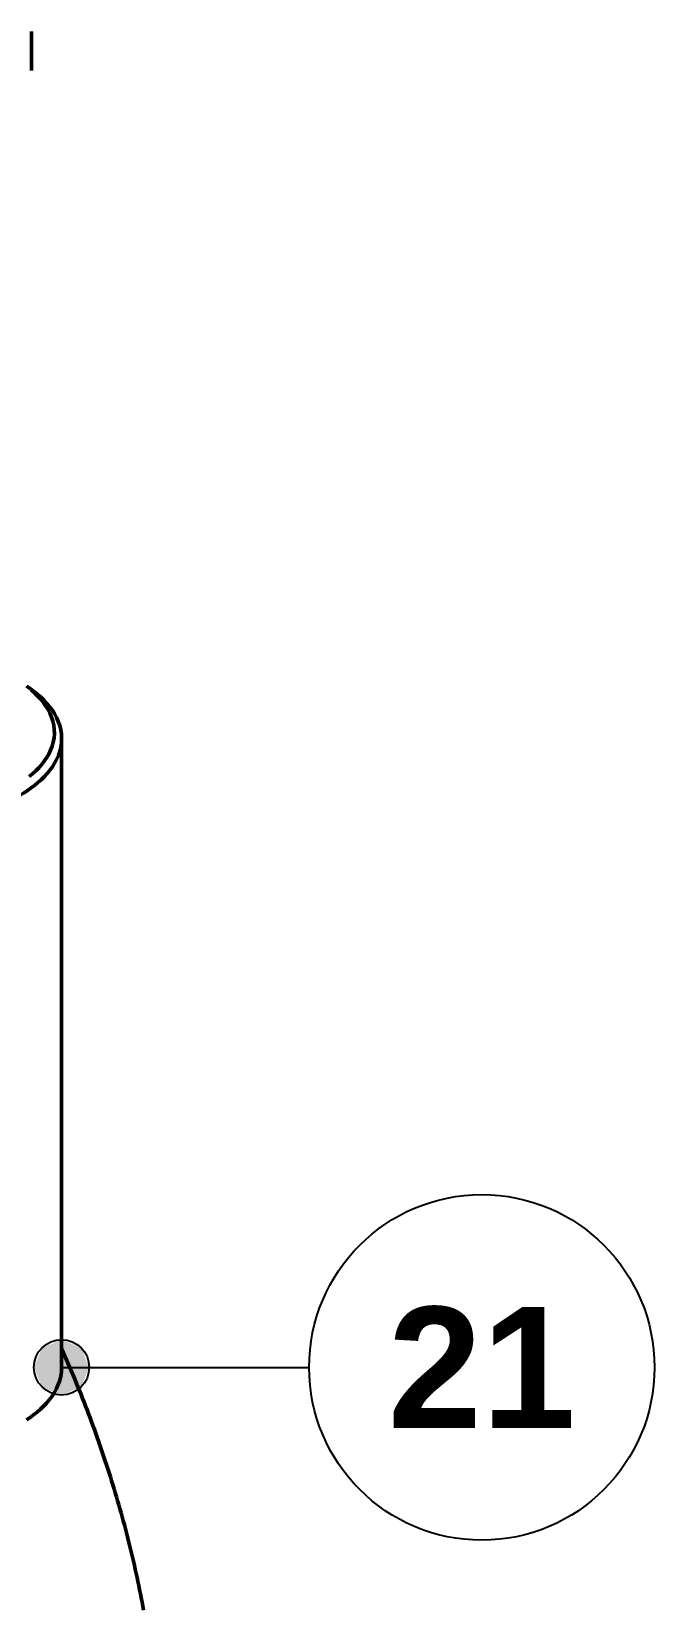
# Model space of a CAD drawing. Header units: millimetres. Extents: x 0 to 841, y 0 to 594.
# Drawn here: x 436.43 to 454.47, y 384.57 to 430.2 of the extents above; entities that cross this region are included whole.
import ezdxf
from ezdxf.enums import TextEntityAlignment as Align

# ---------------------------------------------------------------- set-up
doc = ezdxf.new("R2010")
doc.units = ezdxf.units.MM
for name, color, linetype, lineweight in [('ACH', 7, 'CONTINUOUS', 13), ('COTA', 7, 'CONTINUOUS', 25), ('FINA', 7, 'CONTINUOUS', 25), ('TXT', 7, 'CONTINUOUS', 25), ('VIS', 7, 'CONTINUOUS', 50)]:
    doc.layers.add(name, color=color, linetype=linetype, lineweight=lineweight)
doc.styles.add('STDB', font='LiberationSans-Bold.ttf')

msp = doc.modelspace()

# ---------------------------------------------------------------- hatches: boundary and pattern name
at = {"layer": 'ACH'}
h = msp.add_hatch(color=7, dxfattribs=at)
h.dxf.hatch_style = 1
h.paths.add_polyline_path([(438.103, 391.546), (437.869, 392.111), (437.303, 392.346), (436.738, 392.111), (436.503, 391.546), (436.738, 390.98), (437.303, 390.746), (437.869, 390.98)])

# ---------------------------------------------------------------- linework, layer by layer
at = {"layer": 'COTA'}
msp.add_line((437.303, 391.546), (444.471, 391.546), dxfattribs=at)
msp.add_circle((437.303, 391.546), 0.8, dxfattribs=at)
at = {"layer": 'FINA'}
msp.add_circle((449.471, 391.546), 5, dxfattribs=at)
at = {"layer": 'VIS'}
for points in [[(436.433, 430.078), (436.429, 430.198)], [(436.429, 429.956), (436.433, 430.078)], [(436.433, 430.078), (436.433, 429.194)], [(436.429, 429.073), (436.433, 429.194)], [(437.303, 409.738), (437.297, 409.865), (437.278, 409.991), (437.248, 410.114), (437.206, 410.235), (437.155, 410.351), (437.094, 410.462), (437.026, 410.569), (436.95, 410.672), (436.868, 410.769), (436.781, 410.861), (436.689, 410.949), (436.593, 411.033), (436.494, 411.112), (436.392, 411.187), (436.286, 411.259)], [(436.369, 408.642), (436.464, 408.721), (436.555, 408.804), (436.642, 408.892), (436.724, 408.984), (436.8, 409.082), (436.869, 409.184), (436.931, 409.29), (436.985, 409.402), (437.029, 409.517), (437.062, 409.636), (437.084, 409.757), (437.094, 409.88), (437.091, 410.004), (437.076, 410.126), (437.049, 410.247), (437.011, 410.364), (436.963, 410.478), (436.905, 410.587), (436.84, 410.692), (436.767, 410.792), (436.689, 410.887), (436.604, 410.977), (436.516, 411.063), (436.423, 411.144)], [(436, 408.049), (436.109, 408.11), (436.216, 408.174), (436.321, 408.241), (436.423, 408.312), (436.522, 408.386), (436.619, 408.465), (436.711, 408.548), (436.8, 408.635), (436.884, 408.726), (436.963, 408.823), (437.036, 408.923), (437.102, 409.029), (437.161, 409.139), (437.21, 409.253), (437.25, 409.37), (437.28, 409.491), (437.297, 409.614), (437.303, 409.738)], [(437.303, 409.738), (437.303, 391.546)], [(439.677, 384.52), (439.655, 384.638), (439.633, 384.757), (439.61, 384.875), (439.586, 384.993), (439.562, 385.112), (439.538, 385.23), (439.513, 385.348), (439.488, 385.466), (439.463, 385.583), (439.437, 385.701), (439.41, 385.819), (439.383, 385.936), (439.356, 386.054), (439.328, 386.171), (439.3, 386.288), (439.271, 386.405), (439.242, 386.522), (439.212, 386.639), (439.182, 386.756), (439.151, 386.872), (439.121, 386.989), (439.089, 387.105), (439.057, 387.222), (439.025, 387.338), (438.993, 387.454), (438.959, 387.57), (438.926, 387.686), (438.892, 387.801), (438.858, 387.917), (438.823, 388.032), (438.788, 388.148), (438.752, 388.263), (438.716, 388.378), (438.68, 388.493), (438.643, 388.608), (438.606, 388.722), (438.568, 388.837), (438.53, 388.951), (438.491, 389.065), (438.453, 389.18), (438.413, 389.294), (438.374, 389.407), (438.333, 389.521), (438.293, 389.635), (438.252, 389.748), (438.211, 389.861), (438.169, 389.974), (438.127, 390.087), (438.084, 390.2), (438.041, 390.313), (437.998, 390.425), (437.955, 390.538), (437.911, 390.65), (437.866, 390.762), (437.821, 390.874), (437.776, 390.986), (437.73, 391.097), (437.685, 391.209), (437.638, 391.32), (437.591, 391.431), (437.544, 391.542), (437.497, 391.653), (437.449, 391.764), (437.401, 391.874), (437.352, 391.985), (437.303, 392.095)], [(436.286, 390.025), (436.392, 390.097), (436.494, 390.172), (436.593, 390.251), (436.689, 390.335), (436.781, 390.423), (436.868, 390.515), (436.95, 390.612), (437.026, 390.715), (437.094, 390.822), (437.155, 390.933), (437.206, 391.049), (437.248, 391.17), (437.278, 391.293), (437.297, 391.419), (437.303, 391.546)]]:
    msp.add_lwpolyline(points, dxfattribs=at)

# ---------------------------------------------------------------- texts
at = {"layer": 'TXT', "style": 'STDB'}
msp.add_text('21', height=3.5, dxfattribs=at).set_placement((449.471, 391.546), align=Align.MIDDLE_CENTER)

doc.saveas('drawing.dxf')
